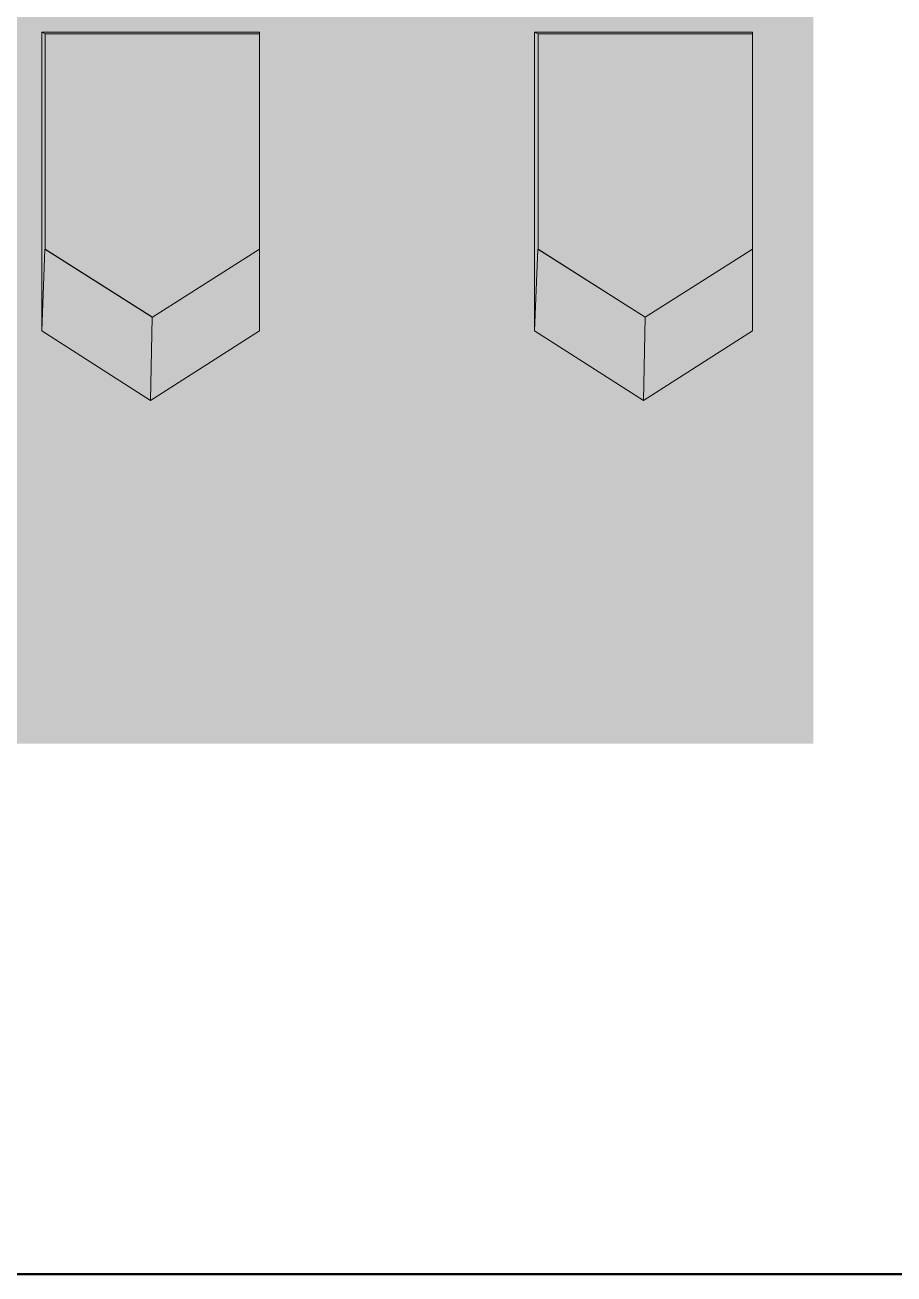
# Model space of a CAD drawing. Header units: millimetres. Extents: x -46169 to 247764, y -86316 to 18123.
# Drawn here: x 240055 to 240985, y -83027 to -81690 of the extents above; entities that cross this region are included whole.
import ezdxf

# ---------------------------------------------------------------- set-up
doc = ezdxf.new("R2010")
doc.units = ezdxf.units.MM
doc.header["$MEASUREMENT"] = 0
doc.linetypes.add('Wipeout_Contour', pattern=[1000, 0, -1000])
for name, color, linetype, lineweight in [('0_Pen_No__85', 8, 'Continuous', 20), ('A-25-M_Curtain_Wall_Detail_Pen_No__121', 255, 'Continuous', 0), ('New_A-35-M_FFE_Sanitary_Pen_No__4', 7, 'Continuous', 20)]:
    doc.layers.add(name, color=color, linetype=linetype, lineweight=lineweight)
for name, color, linetype in [('New_A-20-M_Floor_Slab', 7, 'Continuous'), ('New_A-20-M_Roof', 7, 'Continuous'), ('New_A-35-M_FFE_Sanitary', 7, 'Continuous')]:
    doc.layers.add(name, color=color, linetype=linetype)
doc.layers.add('New_A-20-M_Floor_Slab_Pen_No__29', color=7, linetype='Continuous', lineweight=50, true_color=0x2a2a2a)

# ---------------------------------------------------------------- blocks, each defined once
blk = doc.blocks.new('Section Elem_81_5', base_point=(221877.1, -83027.5))
at = {"color": 254, "linetype": 'Wipeout_Contour', "lineweight": 0, "ltscale": 997328.976935}
blk.add_wipeout([(240784, -79427.5), (230618.3, -82957.6), (230624.5, -82975.3), (240841.3, -79427.5)], dxfattribs=at).dxf.layer = 'New_A-20-M_Roof'
blk = doc.blocks.new('Section Elem_113_5', base_point=(221877.1, -83027.5))
at = {"color": 254, "linetype": 'Wipeout_Contour', "lineweight": 0, "ltscale": 1268752.93871692}
blk.add_wipeout([(240076.4, -81930.2), (240076, -81930.1), (240190.9, -82003.1), (240191, -82003.1), (240191.2, -82003.1)], dxfattribs=at).dxf.layer = 'New_A-35-M_FFE_Sanitary'
at = {"color": 254, "linetype": 'Wipeout_Contour', "lineweight": 0, "ltscale": 1268228.627975525}
blk.add_wipeout([(240076.4, -81930.2), (240076.4, -81699.7), (240072.6, -81697.8), (240072.6, -82017.8), (240076, -81930.1)], dxfattribs=at).dxf.layer = 'New_A-35-M_FFE_Sanitary'
at = {"color": 254, "linetype": 'Wipeout_Contour', "lineweight": 0, "ltscale": 1268804.346478972}
blk.add_wipeout([(240190.9, -82003.1), (240076, -81930.1), (240072.6, -82017.8), (240189.2, -82092.2), (240190.9, -82003.2)], dxfattribs=at).dxf.layer = 'New_A-35-M_FFE_Sanitary'
at = {"color": 254, "linetype": 'Wipeout_Contour', "lineweight": 0, "ltscale": 1268775.559255745}
blk.add_wipeout([(240076.4, -81699.7), (240076.4, -81930.2), (240191.2, -82003.1), (240305.9, -81930.2), (240305.9, -81699.7)], dxfattribs=at).dxf.layer = 'New_A-35-M_FFE_Sanitary'
at = {"layer": 'New_A-35-M_FFE_Sanitary_Pen_No__4', "linetype": 'Continuous'}
for p, q in [((240076, -81930.1), (240072.6, -82017.8)), ((240076.4, -81930.2), (240076, -81930.1))]:
    blk.add_line(p, q, dxfattribs=at)
at = {"color": 254, "linetype": 'Wipeout_Contour', "lineweight": 0, "ltscale": 1014818.356542875}
blk.add_wipeout([(240072.6, -81697.8), (240076.4, -81699.7), (240305.9, -81699.7), (240305.9, -81697.8)], dxfattribs=at).dxf.layer = 'New_A-35-M_FFE_Sanitary'
at = {"color": 254, "linetype": 'Wipeout_Contour', "lineweight": 0, "ltscale": 761410.806286}
blk.add_wipeout([(240191, -82003.1), (240190.9, -82003.1), (240190.9, -82003.2)], dxfattribs=at).dxf.layer = 'New_A-35-M_FFE_Sanitary'
at = {"layer": 'New_A-35-M_FFE_Sanitary_Pen_No__4', "linetype": 'Continuous'}
for p, q in [((240076.4, -81699.7), (240072.6, -81697.8)), ((240072.6, -82017.8), (240072.6, -81697.8)), ((240072.6, -81697.8), (240305.9, -81697.8)), ((240305.9, -81697.8), (240305.9, -81699.7)), ((240076.4, -81930.2), (240076.4, -81699.7)), ((240305.9, -81699.7), (240076.4, -81699.7))]:
    blk.add_line(p, q, dxfattribs=at)
at = {"color": 254, "linetype": 'Wipeout_Contour', "lineweight": 0, "ltscale": 1523047.837249328}
blk.add_wipeout([(240190.9, -82003.2), (240189.2, -82092.2), (240305.9, -82017.8), (240305.9, -81930.2), (240191.2, -82003.1), (240191, -82003.1)], dxfattribs=at).dxf.layer = 'New_A-35-M_FFE_Sanitary'
at = {"layer": 'New_A-35-M_FFE_Sanitary_Pen_No__4', "linetype": 'Continuous'}
for p, q in [((240305.9, -81699.7), (240305.9, -81930.2)), ((240190.9, -82003.1), (240076, -81930.1)), ((240191.2, -82003.1), (240076.4, -81930.2)), ((240305.9, -81930.2), (240191.2, -82003.1)), ((240305.9, -81930.2), (240305.9, -82017.8)), ((240189.2, -82092.2), (240190.9, -82003.2)), ((240190.9, -82003.1), (240191, -82003.1)), ((240190.9, -82003.2), (240190.9, -82003.1)), ((240190.9, -82003.2), (240191, -82003.1)), ((240191, -82003.1), (240191.2, -82003.1)), ((240072.6, -82017.8), (240189.2, -82092.2)), ((240305.9, -82017.8), (240189.2, -82092.2))]:
    blk.add_line(p, q, dxfattribs=at)
blk = doc.blocks.new('Section Elem_114_5', base_point=(221877.1, -83027.5))
at = {"color": 254, "linetype": 'Wipeout_Contour', "lineweight": 0, "ltscale": 1271251.172627838}
blk.add_wipeout([(240604.3, -81930.2), (240603.9, -81930.1), (240718.8, -82003.1), (240718.9, -82003.1), (240719, -82003.1)], dxfattribs=at).dxf.layer = 'New_A-35-M_FFE_Sanitary'
at = {"color": 254, "linetype": 'Wipeout_Contour', "lineweight": 0, "ltscale": 1270727.162995175}
blk.add_wipeout([(240604.3, -81930.2), (240604.3, -81699.7), (240600.5, -81697.8), (240600.5, -82017.8), (240603.9, -81930.1)], dxfattribs=at).dxf.layer = 'New_A-35-M_FFE_Sanitary'
at = {"color": 254, "linetype": 'Wipeout_Contour', "lineweight": 0, "ltscale": 1271302.467251954}
blk.add_wipeout([(240718.8, -82003.1), (240603.9, -81930.1), (240600.5, -82017.8), (240717.1, -82092.2), (240718.8, -82003.2)], dxfattribs=at).dxf.layer = 'New_A-35-M_FFE_Sanitary'
at = {"color": 254, "linetype": 'Wipeout_Contour', "lineweight": 0, "ltscale": 1271274.227941433}
blk.add_wipeout([(240604.3, -81699.7), (240604.3, -81930.2), (240719, -82003.1), (240833.8, -81930.2), (240833.8, -81699.7)], dxfattribs=at).dxf.layer = 'New_A-35-M_FFE_Sanitary'
at = {"layer": 'New_A-35-M_FFE_Sanitary_Pen_No__4', "linetype": 'Continuous'}
for p, q in [((240603.9, -81930.1), (240600.5, -82017.8)), ((240604.3, -81930.2), (240603.9, -81930.1))]:
    blk.add_line(p, q, dxfattribs=at)
at = {"color": 254, "linetype": 'Wipeout_Contour', "lineweight": 0, "ltscale": 1016817.680698409}
blk.add_wipeout([(240600.5, -81697.8), (240604.3, -81699.7), (240833.8, -81699.7), (240833.8, -81697.8)], dxfattribs=at).dxf.layer = 'New_A-35-M_FFE_Sanitary'
at = {"color": 254, "linetype": 'Wipeout_Contour', "lineweight": 0, "ltscale": 762909.721131}
blk.add_wipeout([(240718.9, -82003.1), (240718.8, -82003.1), (240718.8, -82003.2)], dxfattribs=at).dxf.layer = 'New_A-35-M_FFE_Sanitary'
at = {"layer": 'New_A-35-M_FFE_Sanitary_Pen_No__4', "linetype": 'Continuous'}
for p, q in [((240604.3, -81699.7), (240600.5, -81697.8)), ((240600.5, -82017.8), (240600.5, -81697.8)), ((240600.5, -81697.8), (240833.8, -81697.8)), ((240833.8, -81697.8), (240833.8, -81699.7)), ((240604.3, -81930.2), (240604.3, -81699.7)), ((240833.8, -81699.7), (240604.3, -81699.7))]:
    blk.add_line(p, q, dxfattribs=at)
at = {"color": 254, "linetype": 'Wipeout_Contour', "lineweight": 0, "ltscale": 1526045.696786437}
blk.add_wipeout([(240718.8, -82003.2), (240717.1, -82092.2), (240833.8, -82017.8), (240833.8, -81930.2), (240719, -82003.1), (240718.9, -82003.1)], dxfattribs=at).dxf.layer = 'New_A-35-M_FFE_Sanitary'
at = {"layer": 'New_A-35-M_FFE_Sanitary_Pen_No__4', "linetype": 'Continuous'}
for p, q in [((240833.8, -81699.7), (240833.8, -81930.2)), ((240718.8, -82003.1), (240603.9, -81930.1)), ((240719, -82003.1), (240604.3, -81930.2)), ((240833.8, -81930.2), (240719, -82003.1)), ((240833.8, -81930.2), (240833.8, -82017.8)), ((240717.1, -82092.2), (240718.8, -82003.2)), ((240718.8, -82003.1), (240718.9, -82003.1)), ((240718.8, -82003.2), (240718.8, -82003.1)), ((240718.8, -82003.2), (240718.9, -82003.1)), ((240718.9, -82003.1), (240719, -82003.1)), ((240600.5, -82017.8), (240717.1, -82092.2)), ((240833.8, -82017.8), (240717.1, -82092.2))]:
    blk.add_line(p, q, dxfattribs=at)
blk = doc.blocks.new('Section Elem_177_5', base_point=(221877.1, -83027.5))
at = {"layer": 'New_A-20-M_Floor_Slab_Pen_No__29', "linetype": 'Continuous'}
blk.add_line((239420, -83027.5), (242319.2, -83027.5), dxfattribs=at)
blk = doc.blocks.new('I-04 Lecture Theatre Elevation_STORY_MARKER', base_point=(221877.1, -83027.5))
at = {"layer": '0_Pen_No__85', "linetype": 'Continuous'}
blk.add_line((222181.6, -83027.5), (243470, -83027.5), dxfattribs=at)

msp = doc.modelspace()

# ---------------------------------------------------------------- block references
at = {"layer": 'New_A-20-M_Floor_Slab'}
msp.add_blockref('Section Elem_177_5', (221877.1, -83027.5), dxfattribs=at)
at = {"layer": 'New_A-20-M_Roof'}
msp.add_blockref('Section Elem_81_5', (221877.1, -83027.5), dxfattribs=at)

# ---------------------------------------------------------------- next in the draw order: block references
at = {"layer": 'New_A-35-M_FFE_Sanitary'}
for name in ['Section Elem_113_5', 'Section Elem_114_5']:
    msp.add_blockref(name, (221877.1, -83027.5), dxfattribs=at)

# ---------------------------------------------------------------- next in the draw order: hatches: boundary and pattern name
at = {"layer": 'A-25-M_Curtain_Wall_Detail_Pen_No__121', "linetype": 'Continuous'}
msp.add_hatch(color=256, dxfattribs=at).paths.add_polyline_path([(239237.2, -80562.3), (240898.9, -80562.3), (240898.9, -82459.7), (239237.2, -82459.7)])

# ---------------------------------------------------------------- next in the draw order: block references
at = {"linetype": 'Continuous', "lineweight": 0}
msp.add_blockref('I-04 Lecture Theatre Elevation_STORY_MARKER', (221877.1, -83027.5), dxfattribs=at)

doc.saveas('drawing.dxf')
